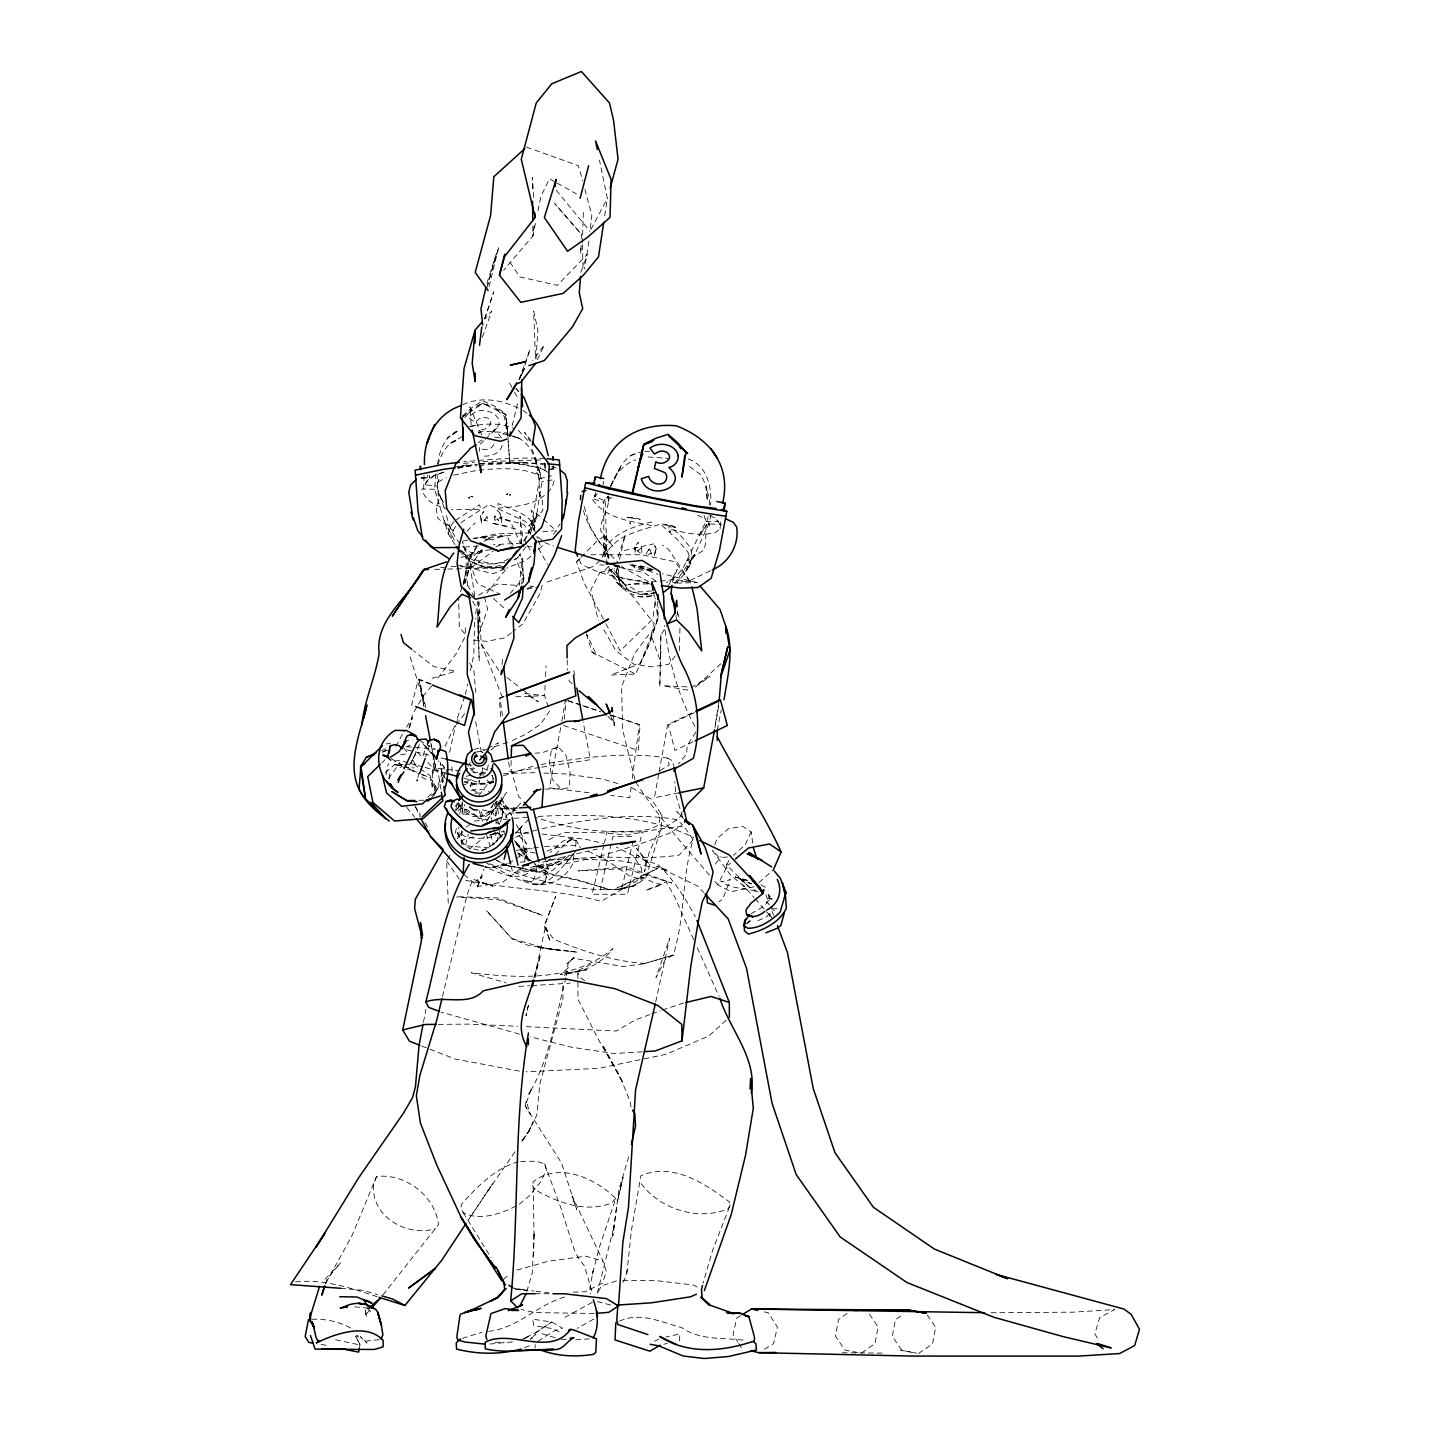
<?xml version="1.0" encoding="UTF-8"?>
<svg xmlns="http://www.w3.org/2000/svg" width="1430" height="1430" viewBox="0 0 1430 1430"><rect width="100%" height="100%" fill="white"/><g stroke="black" fill="none" stroke-linecap="round" stroke-linejoin="round"><path stroke-width="0.75" stroke-dasharray="5 3.75" d="M478.621 601.78L477.942 638.924L500.053 672.261M444.122 777.92L444.23 767.32L441.548 763.495M533.64 1256.273L534.123 1232.499L532.3 1272.825L526.901 1291.326M461.318 844.54L461.586 830.651M474.51 622.193L473.848 654.493L470.255 671.367M660.91 635.081L659.82 686.811L660.91 635.081L666.934 625.285M709.28 504.897L709.405 498.713L705.83 486.486L707.332 500.965L706.706 487.576L701.397 475.118L687.222 464.893M511.154 760.438L510.939 768.786L518.429 796.17L522.683 800.746M679.286 650.829L680.001 626.823M389.407 778.778L389.639 771.181M424.067 475.564L423.638 488.828L426.462 481.981L434.202 475.672L444.087 472.132M535.07 1348.115L535.195 1344.575M581.367 238.792L581.527 234.413L554.625 203.525L582.028 234.86M540.147 516.355L531.03 510.224L534.409 519.573L533.926 531.585L530.852 520.627L537.644 538.538M657.764 601.315L657.014 620.906L649.488 643.572L635.653 674.084L610.717 675.049L640.318 663.556L649.488 643.572L658.086 617.939L658.05 607.428M553.213 465.93L553.106 468.575L550.085 468.79M421.761 477.888L427.82 477.459L427.874 476.136M618.618 568.765L618.225 577.631L621.389 587.301L616.58 571.625L617.295 567.656M679.518 1340.822L679.858 1333.976L665.933 1336.943M545.134 685.042L544.615 695.659L548.369 707.189M545.563 676.533L546.081 665.897M583.351 212.516L582.385 242.6M465.411 632.811L465.769 626.715M535.982 358.894L537.895 330.223L533.658 311.061L535.517 358.966M437.097 473.723L438.653 503.718L439.028 499.285L436.275 507.543L437.509 517.964L453.435 531.048L444.265 520.77L455.741 543.078M523.559 582.135L522.057 558.075L519.501 554.411M477.942 638.924L480.015 611.718L475.547 619.083M433.201 768.16L433.987 756.291L435.882 751.322M463.91 814.868L464.804 804.464M502.037 664.467L502.574 658.336M519.412 585.496L522.057 558.075L523.684 579.025L522.468 583.261M536.607 867.742L535.946 874.481L532.8 880.969L552.767 870.209L569.837 854.925M674.781 583.744C685.113 574.896 694.926 562.24 690.511 547.815L681.842 536.929L669.365 525.614L668.525 528.903C684.041 532.425 700.557 537.197 716.269 532.014L720.166 528.707L721.167 518.143M564.278 719.201L566.191 700.217M524.667 861.486L526.472 843.807L516.409 824.681M588.91 241.223L584.513 269.019M590.358 228.246L591.806 215.269L584.959 189.457M432.718 773.112L431.824 780.941M429.358 745.334L425.765 756.917M626.769 1273.826L631.452 1230.229L640.89 1175.782C672.297 1161.893 704.615 1183.325 729.157 1201.718L730.194 1205.097L712.498 1250.696L703.024 1283.246M534.141 225.672L532.872 235.986L503.628 270.27M653.188 616.366L655.476 598.133M628.664 1156.852L618.886 1189.778L612.737 1236.271L614.31 1225.188L597.061 1294.168L601.404 1285.874L618.618 1280.225M631.148 787.036L629.772 797.761L610.735 795.402M632.257 778.456L639.317 724.563L610.592 714.911M616.545 1207.438L613.577 1229.639M449.556 752.448L455.562 725.457M631.863 787.751L651.705 799.37L660.499 813.152L658.944 824.77C645.591 833.172 629.415 830.919 614.4 831.438C587.158 831.456 560.256 825.825 534.57 817.03M479.765 780.53L479.032 782.442L479.032 780.44M482.768 767.946L481.767 773.29M546.296 876.965L545.241 881.774L546.296 876.965L544.615 868.975C551.033 868.618 555.233 862.844 558.826 858.143M454.901 544.598L448.233 533.873L434.559 489.275L435.775 474.277M661.018 651.49L659.838 659.695L651.025 635.081L654.1 623.641L628.02 590.411L614.328 568.604M717.199 730.265L721.274 709.924M718.897 702.166L714.857 727.066M534.016 530.709L542.006 481.66L535.875 459.03L530.995 446.643M604.729 215.751L607.339 198.43L599.474 160.142M565.958 977.745C555.591 1016.766 549.978 1059.237 528.707 1094.165L531.781 1088.051L525.096 1106.123L526.276 1100.993L530.19 1114.363L525.686 1106.713L561.525 1162.983L576.719 1209.637L572.072 1195.945L602.977 1261.063L606.374 1271.592L602.352 1283.246L585.138 1291.773L570.23 1292.237M566.28 975.653L568.211 963.034L574.109 957.421L566.941 963.874L573.537 958.261L623.212 966.537L646.253 963.48C614.06 961.782 583.333 951.236 553.714 939.224L544.312 925.996L555.662 896.431L544.312 925.996L550.121 941.494L545.634 925.889L534.695 976.297M475.582 613.845L477.638 601.44M561.847 721.399L565.458 699.753M718.682 706.241L714.982 727.62M609.126 496.907L608.125 502.842L608.697 497.229C609.573 509.831 599.224 519.054 600.94 531.424L612.737 546.028L604.121 535.857L607.947 559.291M534.069 1235.824L533.068 1181.913C558.451 1161.446 595.684 1178.266 615.776 1198.483L599.134 1248.104L592.091 1275.363L593.11 1270.93L589.839 1287.965L590.483 1293.971M708.19 516.748C703.757 527.885 707.832 539.325 703.81 550.228L686.632 561.025L694.98 554.304L675.192 582.636M603.102 484.645L603.657 481.553M463.034 585.263C466.538 571.446 468.111 556.896 462.766 543.257M479.068 470.13C498.945 468.325 520.484 466.734 539.038 475.35L536.643 472.704L539.646 478.603L531.406 524.774L529.851 530.691L523.005 542.077M658.676 774.166L654.422 797.761L679.053 792.81M659.069 772.021L667.703 724.563L693.729 712.158M688.867 567.37L708.851 523.755L710.907 515.783M520.341 543.668L521.539 537.072L521.843 547.726M560.685 727.62L549.388 787.859L589.589 792.81M359.305 1348.579L359.967 1345.058L355.748 1336.281L360.449 1345.076L334.656 1339.57M423.495 1022.057L425.943 1009.258M580.795 272.379L587.462 254.2L557.343 285.356L519.876 276.937L508.186 259.456M434.345 768.875L436.043 761.171M386.064 774.738L388.352 763.334M448.233 533.873L449.431 528.01L453.936 521.45M535.428 223.402L532.872 235.986L532.782 225.154M537.966 210.818L540.951 196.142L549.513 178.839L555.287 182.075M655.726 1001.787L669.669 938.259L655.977 977.548L665.611 959.047L673.173 955.151C685.363 917.595 681.592 877.573 693.103 839.696L683.951 826.147L659.963 828.774L628.092 835.013L595.22 832.278L562.741 832.671L545.491 841.466M465.322 694.551L467.574 684.023M417.953 777.473L419.097 772.236M528.278 1005.487L525.99 1015.908L528.492 1005.326M489.024 286.518L498.82 246.907L486.647 288.645M459.709 814.081L462.14 803.267M437.598 463.874C439.475 450.486 445.052 435.542 458.744 430.323L447.572 437.991L458.744 430.323M486.897 283.301L496.389 253.521L487.791 284.499M455.223 833.35L456.724 826.933M617.546 567.531L616.58 571.625L618.225 577.631L626.018 586.318L610.36 569.462C616.366 585.353 632.829 595.631 649.631 593.772M619.476 559.309L625.285 534.659L617.921 557.503M535.034 977.816L540.54 954.525L533.837 977.87M603.943 844.808L592.127 894.268L627.43 894.268L642.338 831.903L607.035 831.903L604.461 842.663M633.186 840.769L621.496 889.675L600.243 889.675L612.934 836.532L634.205 836.532M442.478 996.496L466.895 895.502L472.829 879.093L493.046 886.153L476.101 880.737L482.303 875.964L476.726 888.495L483.966 868.975M512.208 425.604L518.393 400.275M627.341 1269.59L625.303 1277.884L622.175 1283.514M575.307 846.506L576.129 843.2L574.788 839.481L571.106 838.177L567.889 838.892L562.598 841.394L550.425 852.405M542.167 585.281L540.04 593.665L522.808 623.927L513.03 631.506M479.765 777.062L482.5 767.91M465.626 844.773L468.307 834.387M408.926 728.299L412.644 714.303L423.369 695.909L432.95 684.434M463.106 844.737L457.35 833.029L459.012 827.005M500.428 828.381L496.568 842.395L481.964 850.975L467.753 847.579M457.85 808.915L458.887 805.144L455.777 810.542M522.736 582.135L523.863 578.131L521.128 584.012M457.815 836.872L460.192 828.917M409.481 727.763L412.591 717.306L403.85 731.749M602.173 557.414L607.017 544.598L604.103 556.788L603.567 545.098L606.785 534.409L597.704 540.504L576.487 561.74L584.083 582.886L604.926 621.889M464.875 583.583L469.272 569.051L493.457 550.836M460.514 591.734L462.444 585.549M463.088 583.494L466.931 571.124L481.66 549.746L473.848 555.43L485.95 550.657M611.111 485.789C614.614 474.474 624.374 463.535 635.689 459.942M502.127 445.32C500.089 454.275 489.275 457.1 481.267 455.848M484.752 318.819L493.797 291.827L484.609 318.729M454.722 726.136L444.122 748.051M457.546 717.717L464.625 696.66M595.702 492.689L593.682 498.713L595.988 494.851M423.083 755.737L426.319 746.299M510.796 535.589L501.966 535.928L492.564 539.95L482.607 537.305L473.777 538.216M326.094 1282.656L352.102 1235.413L376.537 1176.55C405.369 1173.011 434.952 1195.748 438.527 1224.545L382.436 1295.562M444.194 508.168L436.722 485.914L438.939 479.622L436.972 482.589L446.214 477.674M456.259 723.491L458.369 717.61M482.393 337.158L491.741 310.989L484.806 318.962M519.108 379.522L530.012 349.367L522.039 374.124M463.946 583.654L469.272 569.051M714.75 844.719L716.966 838.856L728.388 828.721L742.724 826.415L751.197 831.885L752.859 844.022M376.537 1176.55L373.748 1183.915C369.887 1216.465 407.461 1237.54 435.507 1228.638M728.764 860.377L726.851 865.382L748.82 886.779L738.434 877.144L748.516 886.385L758.526 892.427C746.406 887.065 731.695 890.121 720.845 881.13L725.278 882.113L730.444 879.003L722.776 898.952L718.843 901.883M493.779 444.23C492.17 449.628 485.038 450.629 480.516 448.519M530.244 534.212L536.947 514.174L528.921 525.704L542.828 510.456L542.578 500L538.824 492.206L539.521 496.568C539.414 473.616 537.412 439.171 508.883 435.256M640.318 663.556L658.086 617.939L653.51 592.771M672.386 581.599L677.177 569.48L668.293 585.782M419.294 744.619L413.145 758.794M325.361 1283.943L327.542 1278.492L340.555 1262.869L322.608 1281.781M437.741 464.965C441.459 454.382 446.661 441.816 459.03 439.439M607.911 564.528L603.925 550.139L603.675 502.395L605.73 497.372M689.242 563.331L690.422 560.578L685.202 572.715L689.242 563.331L688.17 552.552L676.819 538.985L660.356 524.006C640.497 531.102 614.203 534.462 605.069 556.449M528.635 1131.863L532.925 1121.871L528.635 1131.863L522.2 1140.747M395.896 746.406L402.76 733.554M525.007 540.343L534.409 519.573M493.439 803.785L487.916 812.812L490.061 811.257L492.599 805.662M610.288 486.915L621.567 465.215L610.932 485.396M564.635 975.635L568.336 967.681L560.202 974.706C580.92 973.061 599.831 965.554 612.952 948.644C573.716 981.659 519.126 978.352 471.364 972.793L506.113 982.857M537.394 359.681L544.258 345.113L532.729 360.503M751.197 831.885L744.959 845.112L733.358 855.301M611.2 485.271C617.474 472.633 622.747 456.224 638.173 452.667M519.269 379.683L524.631 368.493L519.036 379.004M704.078 515.444L705.937 521.467L684.72 564.832C680.751 572.5 673.977 578.65 666.434 582.707M522.147 1141.122L529.243 1130.451L536.786 1115.203L539.897 1083.672L563.027 998.265L562.812 981.677M446.875 770.073L435.274 793.453L444.23 767.32L438.438 760.957M754.182 886.761L731.141 891.766L717.699 884.812L727.352 865.901L730.605 863.148M464.643 637.601L456.492 653.26L435.685 681.145M608.179 566.673L605.301 570.087L599.742 572.697L590.822 589.732L598.348 620.334M410.982 762.708L415.504 754.128L410.982 762.708L412.358 760.349M590.983 229.39L607.339 198.43M730.194 1205.097L728.156 1208.779C697.804 1221.631 658.05 1208.725 639.585 1181.359M433.969 795.509L437.026 788.717L433.844 783.283M682.182 813.098L679.161 818.3L658.64 831.474L649.095 852.673L644.644 871.603L645.949 860.556L636.565 848.437L649.327 864.077L637.548 855.176L644.698 860.395L657.764 864.364C673.405 879.11 685.077 897.843 695.302 916.612M448.233 903.206L446.643 860.86L451.201 853.192M467.914 766.158L470.202 762.369M553.553 534.445L560.024 523.916M476.708 547.422L469.022 559.881L476.53 581.778L478.264 584.066L497.89 593.039M477.012 545.402L468.986 558.058L464.089 579.025L475.028 598.151M455.634 526.383L450.986 533.658L451.129 539.485M607.607 573.537L612.201 566.423M464.589 713.749L456.742 724.51M695.82 732.124L687.33 745.245L686.579 754.021L678.446 764.013M431.86 797.869L435.274 792.595L434.917 786.357L435.489 787.108M466.984 531.245L475.225 522.844M608.805 558.808L606.695 548.995L605.212 501L608.447 496.013L605.641 498.498L612.255 497.872M470.577 1216.68L492.528 1183.861L468.307 1220.094M515.05 1151.793L484.842 1195.444M547.94 492.939L552.391 486.325L554.518 479.568L542.006 481.66M487.29 820.034L491.491 813.795M457.94 811.007L461.229 808.039L467.145 809.773L479.425 817.835L477.709 817.871C489.9 824.913 524.542 765.372 486.254 821.589M549.621 711.032L540.629 724.224L525.346 734.466L511.44 740.99M715.34 864.042L721.185 856.427M498.82 803.463L508.186 790.129M521.879 1140.926L529.243 1130.451M388.352 778.689L396.789 767.088L401.133 767.284M648.827 634.616L634.741 653.278L621.567 686.758L622.711 729.926L634.92 779.565M603.925 550.139C613.452 532.675 633.311 526.919 651.168 521.914L652.295 525.614C631.059 521.432 604.282 518.536 591.895 498.355L603.675 502.395M478.907 795.598L487.487 784.123L493.386 781.03M505.433 570.034L486.826 592.95M526.061 546.725L517.749 557.611L514.3 559.72M457.225 838.874L462.784 831.67L457.332 837.14M675.318 655.852L668.722 664.217L651.973 666.845L633.973 664.217L615.99 650.829L602.763 627.967M576.129 850.743C565.494 862.469 556.467 877.466 541.738 884.187C521.968 884.848 503.914 872.032 486.718 863.255M573.645 853.835L566.119 862.916M464.911 417.685L471.954 409.177L462.802 416.72M510.152 593.539L523.863 577.416L523.684 579.025L515.837 558.504M528.725 819.14L515.408 833.279M523.72 866.223L519.394 871.192C534.856 867.581 554.089 869.154 565.511 856.284M366.545 1313.795L370.227 1309.666M693.103 839.696L679.214 855.069C628.807 862.933 573.519 846.81 527.223 873.641C513.263 880.88 497.872 871.728 484.645 866.848L489.99 867.992L506.667 864.846L532.067 848.294M555.43 854.622L566.638 842.056L570.784 839.75L576.272 840.536L578.828 844.844M493.582 844.183L502.913 834.28L492.689 845.005M461.121 842.127L463.678 839.446L475.654 836.461M615.776 1198.483L611.289 1203.113C585.764 1213.123 557.575 1202.576 535.142 1189.724L532.443 1185.542M427.802 797.225L435.131 789.843M520.824 803.052L512.905 811.364L516.856 807.521L503.825 817.71M490.991 750.178L498.462 742.849L487.076 748.659M381.864 762.816L385.01 759.741M746.728 923.673L753.27 918.918M494.834 520.359L494.905 516.105L498.695 520.431L496.657 519.054L498.587 519.054L495.12 520.073M516.981 831.777L522.361 826.165L517.892 831.062L520.127 828.756L524.721 850.993L527.759 858.304M483.841 440.69L479.3 445.016L479.711 451.38M485.36 439.242L497.461 427.695L488.756 434.523M720.917 663.717L695.141 687.258L709.763 676.39L687.044 690.1L663.27 685.739L688.76 686.954M576.487 561.74L584.209 554.769M726.208 1020.234L708.779 1036.017L665.88 1054.339L642.177 1059.29M431.431 795.706L436.007 791.63L433.129 783.694M651.794 619.923L620.227 650.972L605.909 623.73M599.849 560.703L593.271 566.548L543.883 583.118M503.414 1279.546L509.634 1274.041M462.283 416.13L471.9 407.639L482.661 400.74L494.351 406.048L505.13 413.091L507.596 433.701M530.941 556.038L526.24 560.22L506.738 568.157M538.806 549.084L545.098 543.525M758.99 882.542L773.398 869.851M747.014 923.119L749.624 920.866L748.712 921.51M385.385 772.575L394.501 764.764L402.992 764.496M597.24 493.797L594.362 496.246L605.212 501M550.55 858.804L544.83 863.613L538.252 865.776L534.391 863.488M519.322 1204.221L529.654 1195.587L540.129 1182.574L546.492 1170.294L544.562 1163.841L536.429 1161.232L520.18 1161.41M469.415 849.17L484.824 836.782M478.299 442.728L481.785 439.993M511.404 632.757L504.897 637.816L486.861 641.355L470.059 639.728M520.681 868.582L503.038 882.042L477.745 886.511L463.106 873.641M466.395 827.058L471.203 823.466M460.961 522.576L488.863 504.575L525.382 521.45L531.602 527.956L532.532 531.781M455.527 520.306L479.55 504.808L480.784 509.348L451.54 509.67M544.329 495.495C531.102 505.916 513.513 506.917 497.372 508.168L498.158 503.503C510.957 510.01 529.35 512.637 535.017 527.724M847.132 1313.455L838.534 1319.443L835.46 1336.103L844.88 1350.081L861.271 1353.191L875.017 1343.61L878.092 1326.969L868.671 1312.99M535.857 1332.599L551.551 1322.071L536.947 1331.974L521.271 1339.767M900.703 1316.118L895.448 1319.693L892.302 1336.335L901.847 1350.331L916.433 1353.084M918.507 1353.477L932.503 1343.932L935.667 1327.29L927.301 1315.046M461.282 417.971L482.75 403.457L490.383 405.727L482.679 403.725L475.421 406.781L482.75 403.457L506.166 414.789L507.614 433.29M538.127 1341.09L553.821 1331.133L562.526 1328.238L551.962 1322.107L532.568 1319.139L533.873 1325.699L553.231 1328.702L562.258 1333.761M489.364 863.72C524.649 877.234 561.668 887.923 599.617 889.657C613.738 889.442 629.504 890.604 640.855 880.594L641.695 868.618L633.133 855.551L616.33 847.096M545.742 881.005L540.576 884.276L541.738 884.187L531.799 884.223C549.156 887.476 565.672 878.807 573.126 863.148L573.913 855.426L570.82 852.941M382.579 752.234L386.189 749.981M593.79 1319.032L577.112 1328.399M592.342 1302.319L563.599 1318.031M740.49 1315.743L736.843 1317.995L733.018 1334.512L737.594 1341.698M764.442 1349.277L773.558 1343.664L777.402 1327.147L768.25 1312.794L764.049 1311.846M659.981 770.556L669.258 764.889L667.31 758.043C625.303 751.286 582.403 757.632 540.79 764.496M514.067 559.791L517.749 557.611L513.996 559.791M478.657 595.238L497.318 584.137L519.233 585.496M751 913.859C758.311 909.158 768.5 905.726 769.894 895.895L769.769 900.721L768.214 894.394L772.182 899.202L766.82 897.629L771.61 898.63M465.411 814.85L470.881 811.632M490.061 811.257L480.176 816.888L481.874 816.208L473.276 816.637L467.556 814.01L456.599 803.159L462.676 809.219M462.569 436.4L449.27 443.89L458.869 439.654M515.908 1206.062C500.428 1214.142 479.747 1221.041 463.249 1212.712L460.835 1208.565L461.425 1204.435C476.834 1186.9 495.191 1168.167 518.125 1161.875M503.235 775.847L534.32 765.819M466.984 781.62L471.972 779.046L470.166 787.751L478.603 793.561M693.639 939.599L674.37 896.217L666.201 881.845L645.556 890.515L662.34 884.598L653.885 882.9L643.143 877.287L601.118 901.347C556.878 889.102 510.546 889.692 465.697 880.29M484.091 541.344L491.008 537.984L485.163 539.879M654.493 1341.251L659.033 1339.07M710.406 570.767L689.171 580.884L671.653 582.85M694.462 712.623L668.418 725.01L674.906 750.428L693.067 741.812M577.899 978.495L577.452 970.863L593.682 963.105M524.202 1338.605L529.1 1336.353L523.219 1338.909M515.73 837.211L525.007 832.957L539.968 829.275M406.96 746.71L410.017 745.334M381.828 750.5L385.689 748.82M564.475 1297.082C536.339 1305.143 515.783 1330.186 485.646 1331.544M758.007 920.634L766.712 916.827L770.538 912.018L769.751 916.666L769.143 913.556L771.932 918.132M619.583 1321.177C639.782 1311.381 662.001 1322.446 681.913 1327.737C700.932 1340.965 724.17 1337.3 745.834 1340.482M546.957 851.154L554.393 848.062L563.331 846.775M504.79 568.961L493.1 573.716L458.44 565.011M496.031 546.689L500.071 545.098L495.96 546.403M524.649 1347.65L530.173 1345.541M504.093 696.535L499.982 698.054L502.43 715.626M503.36 696.928L499.267 698.466L500.804 717.181M462.73 404.726C480.784 396.181 501.68 399.774 518.965 408.48M558.344 747.014L551.515 749.517L549.299 763.28L552.284 779.368L561.025 788.77L569.104 787.751L570.07 772.504L565.833 754.951L558.344 747.014L541.934 752.77L535.303 753.163M649.846 1014.621L635.188 1019.983L616.312 1031.048L524.399 1026.579M651.937 1013.852L660.32 1010.778M662.412 1010.009L683.433 1003.109M482.607 537.305L497.3 535.356L501.966 535.928M508.454 558.862C492.653 568.407 472.329 564.01 460.478 550.407L476.887 560.524L494.065 564.01L504.808 562.276M507.543 742.349L491.562 747.819M631.291 886.725L636.565 884.902L645.86 877.734L661.018 828.363L662.144 816.351L660.499 813.152M462.462 1338.283L481.785 1332.367M483.269 750.607L489.489 748.516M630.63 455.509L641.069 452.077M444.194 471.989L434.559 475.153L427.874 479.89L424.603 484.77L436.722 485.914M382.65 751.93L390.765 749.266M527.259 588.409L533.497 586.425M608.626 566.548C613.935 585.156 633.669 602.584 653.599 595.38M460.943 557.486L485.664 549.656M453.525 475.153L476.923 470.381M432.039 678.249L455.616 671.296L433.433 666.487L413.431 650.614M499.982 537.126L505.308 535.571L492.421 537.769L479.247 537.412L484.806 538.198M489.721 835.209L497.837 832.921L501.966 835.764M516.909 1270.108L548.155 1261.278L585.71 1256.148L602.977 1261.063M599.742 572.697L614.793 568.479M481.374 850.403L489.757 848.062M469.916 768.84L473.598 767.821M379.236 1339.606L364.4 1341.269L360.449 1336.675L367.063 1343.092L364.4 1341.269M542.596 862.165L588.659 850.886M492.617 834.298L497.837 832.921L501.93 837.176M663.824 1344.272L667.399 1343.342M474.063 749.463L479.157 748.14L484.27 749.463M458.601 468.039L467.038 465.018L454.222 467.038M624.141 550.443L653.564 543.9M491.437 549.531L471.65 552.874C456.224 544.794 449.467 528.242 445.552 512.208M542.113 828.739C585.817 819.569 631.452 811.9 675.961 819.444L682.414 824.431L671.188 832.546L638.173 844.755L599.188 856.445L570.016 862.916L528.957 867.474M457.707 468.343L476.083 464.106M539.646 478.603L551.39 475.797M492.617 833.976L504.772 831.098M502.699 566.334C487.147 571.768 469.826 563.545 459.906 551.408M463.034 541.058L471.346 539.271M473.419 538.824L496.281 533.891L531.602 532.854M651.83 569.462C637.423 574.27 621.943 559.809 647.307 567.71M500.464 565.494L494.226 566.816L481.517 565.958L469.701 561.007L485.896 567.531L481.517 565.958M491.902 781.584L469.576 785.481L464.053 784.23M640.032 1059.737L599.081 1068.317L525.936 1071.803M527.009 589.16L538.949 586.711L530.19 586.175M478.317 432.504L484.252 431.288L504.415 432.504L512.53 435.667M592.95 849.938L597.222 849.098M469.147 426.641C484.073 423.548 500.589 422.118 514.764 428.857M471.042 426.265L478.657 424.799M512.298 1341.894L488.756 1344.164M539.611 767.499L509.974 772.039L508.526 761.207M541.72 767.177L590.393 759.705L583.172 721.882M386.118 743.922L390.515 743.26M403.707 741.258L412.501 739.918M400.668 754.79L406.924 753.842M503.199 819.622L507.507 818.979M507.382 863.756L489.525 867.778L485.431 866.705M479.819 463.57C502.288 461.819 527.009 462.069 547.726 471.4M516.212 850.367L540.183 847.043M474.42 821.088L486.969 819.354M458.512 466.538L477.406 464.303M589.392 1338.855L573.162 1340.053M655.512 592.789L644.733 594.129L657.353 592.538M440.672 567.692L447.018 566.995M479.461 464.106L523.291 462.337L549.656 465.554M542.667 531.799L553.732 530.745M520.234 862.219L528.814 861.432M514.067 818.389L529.386 816.995M463.606 463.374L474.42 462.426M483.054 461.675L540.826 459.959M478.317 546.028L461.282 547.35M651.454 590.948L639.425 591.949L623.855 583.619L610.36 569.462M311.972 1319.264C325.2 1318.692 339.697 1321.678 351.137 1328.309M593.986 1313.509L535.338 1312.579L521.003 1309.487M521.324 543.114L493.439 544.705M518.071 807.986L491.974 808.236M421.189 478.067L429.786 478.013L429.751 476.851M544.776 464.16L545.259 469.826L553.785 469.219L553.732 468.075M652.062 569.176L647.129 569.515L653.242 569.462M494.405 833.744L503.02 833.154M626.948 517.606L631.917 517.392C620.066 517.785 637.566 517.017 640.247 519.662L629.129 517.463M727.53 857.035L719.183 857.553L712.551 850.564L730.569 875.071L746.102 887.887L742.921 885.009L753.968 897.397M518.822 986.432L529.547 985.735M531.692 985.61L570.32 983.143M642.213 1051.801L614.06 1053.553L571.374 1047.189L530.065 1036.804M515.158 808.093L497.461 809.058L498.981 815.404M514.157 812.901L505.63 813.366L506.667 817.692M533.497 866.544L539.897 866.187M503.682 773.451L535.303 772.701M548.423 860.074L577.291 858.822L622.318 861.039L668.382 870.566L656.674 866.24L697.804 886.135L703.596 892.392M538.091 816.405C590.25 813.902 645.967 814.135 693.818 837.587M515.712 696.768L544.615 695.659L525.007 693.55L538.306 701.773L522.647 689.707M644.733 451.38L649.935 451.183M405.119 764.424L413.61 764.138L418.615 767.624M544.526 846.435L576.791 845.505L580.634 847.418M648.058 583.887L627.985 584.405L675.389 579.543L697.125 582.6L674.835 583.19M418.847 800.335L424.871 800.192M434.666 569.355L445.552 569.122M447.715 569.069L504.29 567.817M544.937 789.074L561.025 788.77M495.012 1342.305L504.433 1342.162M295.581 1281.852C323.645 1278.867 350.743 1287.983 377.019 1296.652M438.277 1024.363L468.325 1024.112L517.803 1026.275M637.78 596.739L649.524 596.685M705.937 521.467L718.45 521.432L714.535 517.606M590.804 554.769L641.444 554.733L674.746 561.686L690.958 582.779L668.525 549.388L662.573 545.08M651.365 569.462L641.48 569.051L629.879 564.403M535.195 1293.739L550.711 1293.757M773.594 908.658L777.044 908.676M991.097 1312.758L1073.269 1312.168L1114.703 1309.523L1099.652 1317.566L1094.88 1333.779L1099.027 1341.233M842.181 1352.762L885.51 1353.138M396.003 765.533L404.261 765.64L416.648 772.182M622.872 1280.279L656.906 1280.708L693.193 1284.98L698.77 1287.804M523.291 462.337L507.936 462.122L541.094 468.093L547.654 472.24M434.559 489.275L421.796 488.989C424.692 500.661 436.293 506.703 447.34 508.597M451.237 566.512L457.868 566.673M460.085 566.727L499.874 567.71M458.458 896.753L497.551 897.933L542.596 915.432L498.713 899.774L456.581 896.968M354.64 1306.877L367.76 1308.092M466.716 845.934L490.544 847.954M543.883 773.058L565.315 773.97L602.53 779.046L619.297 784.015M544.937 458.655L531.996 458.083A73.127 7.025 -4.1 0 0 463.695 461.836M545.295 463.678L532.371 463.106A73.127 7.043 -4.1 0 0 479.05 465.447M403.314 767.392L414.164 767.892M528.939 833.261L515.944 832.546L526.472 843.807M541.934 833.994L586.64 839.446L603.764 843.575M515.551 1289.234L527.616 1290.647M648.13 456.957L668.15 458.369M675.496 527.473L670.599 525.239L661.303 523.934L675.496 527.473L670.599 525.239L673.208 526.419M561.061 1339.195L567.102 1339.624M708.851 523.755L709.405 525.507L708.601 521.914L708.851 523.755L721.793 524.739M651.758 595.291L639.282 594.308L627.091 590.286L616.795 582.582M599.724 564.779L604.068 565.136M406.674 746.657L435.435 749.302L427.463 745.191M340.715 1288.287L362.773 1290.289L377.592 1294.633M407.246 769.09L410.714 769.429L407.782 768.446L417.399 773.648M901.847 1350.331L900.703 1350.224L915.254 1353.03M494.029 859.019L508.723 866.24L520.77 867.456M472.865 772.111L485.271 773.416L484.466 769.09M460.46 770.824L435.667 768.232L430.841 743.028M514.335 1288.644L533.801 1291.058M535.964 1291.326L548.941 1292.917M394.716 761.26L399.238 760.242L407.836 762.637M523.612 1289.788L512.852 1287.965M634.92 565.261L632.453 564.922L650.954 568.639M394.322 764.317L402.277 765.372M494.619 437.133L500.75 438.081M321.071 1344.379L329.168 1345.88M519.448 1071.106L455.187 1059.058L421.957 1046.099M506.327 525.918L491.545 523.094L516.552 529.189M535.303 853.067L530.333 852.101L516.641 843.986M648.416 583.19C625.679 577.97 601.279 576.201 581.027 563.724L578.524 558.147M527.527 546.135L531.853 547.011M537.716 864.882L548.763 868.94L544.615 868.975L545.313 871.889M619.101 567.281L644.501 572.733L658.39 583.011M406.764 749.785L413.27 751.34M415.451 751.858L445.856 759.115M467.574 764.317L471.918 765.354M482.464 809.863L492.599 812.294L495.745 817.567M697.125 582.6L662.376 573.716M555.09 1337.729L540.129 1333.118M519.358 1034.087L440.941 1012.065M597.365 1301.604L612.219 1305.411M747.479 880.219L735.252 877.037L751.286 883.972M506.917 434.738L503.002 433.683L510.832 435.971M409.981 763.227L422.869 766.838M425.014 767.427L444.373 772.826M463.713 778.224L478.764 782.407M512.798 436.543L520.645 438.831L514.55 436.472M652.116 570.713L637.726 566.512L657.943 574.306M747.193 880.558L735.252 877.037L751.626 883.812M650.328 584.155L639.139 580.473L628.199 579.668L618.85 577.005L612.398 567.764M568.246 700.915L580.544 705.044M582.6 705.723L601.065 711.925M563.635 725.528L638.191 750.428L640.05 725.01L609.269 714.678M567.513 700.45L596.239 710.084M526.526 147.093L578.399 165.719L582.671 180.841M544.759 542.685L553.553 545.885M551.533 466.269L559.005 469.094M422.047 774.595L427.588 776.74L421.403 774.22M431.163 683.88L419.044 679.143L423.602 705.205M430.43 684.273L418.329 679.554L411.643 704.919L415.701 706.492M697.518 515.193L705.526 518.768M495.227 802.623L519.769 812.347M508.723 866.24L495.745 859.913M538.86 865.4L544.615 868.064M588.32 851.261L607.553 860.86L631.452 877.144L643.143 878.985L643.143 877.287M586.407 634.169L592.074 652.098L635.653 674.084M631.506 565.243L634.759 566.924M667.31 758.043L672.297 760.671L674.209 767.749M688.188 458.959C707.385 465.626 711.872 487.183 710.656 505.201M529.118 860.163L525.686 858.286L529.422 860.413M421.653 777.044L428.66 780.923M648.594 581.724L622.819 567.424L619.762 564.171M557.217 183.147L576.487 193.908M761.01 884.812L767.696 888.674M770.52 908.104L775.006 910.821L770.752 906.316M517.624 852.691L529.601 860.252M419.634 740.275L425.89 744.208M391.177 758.579L399.774 763.995L402.438 767.159M518.75 853.531L530.173 860.699M709.441 514.907L716.216 519.251L719.987 524.363L720.166 528.707M496.281 822.143L499.696 824.395M537.573 865.686L547.762 872.532L542.667 868.689M592.074 652.098L596.739 655.298L586.693 634.116M420.277 768.786L430.269 775.739L432.414 781.692M584.691 980.676L579.561 976.976L577.452 970.863M518.232 430.287L528.939 441.709M533.497 862.415L526.276 857.142L514.514 840.536M522.933 410.356L529.386 415.111M507.007 677.623L520.913 688.348M493.457 598.473L506.327 610.199M538.127 536.911L543.096 541.237M516.445 844.218L527.438 853.799L519.179 846.328L512.172 837.086M529.565 860.056L514.728 840.733M543.454 519.322L556.681 531.209M607.947 716.376L614.543 723.115L611.2 715.483M356.356 1335.459L358.358 1337.3L356.481 1333.135M457.975 802.605C465.483 811.74 476.816 820.016 489.024 814.171L493.493 808.611L490.544 815.994L491.741 819.408M444.712 777.134L435.667 768.232L430.859 743.064M367.099 1308.128L370.96 1311.918M571.982 683.737L569.158 680.966L568.443 676.676M417.346 752.269L421.814 756.685M427.785 762.565L438.224 772.861L441.048 790.111M683.647 818.604L676.801 811.561L682.325 817.299M460.478 550.407L468.307 558.201L462.248 541.291M769.322 904.797L766.48 901.794L769.018 904.725M583.458 510.546C589.142 531.156 602.977 548.048 618.225 562.544M434.237 755.755L422.565 743.385L436.99 759.366M534.731 864.06L537.787 867.295M516.087 388.71L518.732 391.641M516.016 388.638L518.572 391.463M755.094 898.719L770.859 916.612M464.696 633.579L459.334 627.43L458.619 598.258M709.423 875.16C683.576 844.916 656.656 815.207 635.456 781.424M714.946 881.595L717.699 884.812M556.234 190.208L589.964 231.338M403.618 747.908L407.103 752.162M406.71 807.36L414.682 817.12M497.837 832.921L502.019 838.087M487.147 780.029L491.276 785.249M500.929 797.422L511.457 815.261A34.123 32.962 0 0 0 496.228 797.422M531.084 440.744L524.613 432.378L530.19 441.423M528.385 861.128L516.373 843.825M432.772 781.477L429.304 776.901L430.966 780.601M530.995 534.177L523.755 524.309L499.392 517.857L510.349 521.593L520.538 543.382M399.059 762.315L402.599 767.141M513.102 545.295L507.972 537.984L511.118 546.188M446.643 860.86L459.245 879.075M463.249 1212.712L490.919 1257.488M738.738 1343.485L742.17 1348.865M518.196 853.549L519.912 856.284M472.651 601.297L477.709 609.627L479.193 661.018L477.709 609.627M414.772 805.555L420.492 815.082M425.05 822.715L429.626 830.33M599.849 543.06L589.768 526.061L584.244 506.577M496.782 819.336L499.928 824.61M457.35 833.029L465.715 847.096M503.592 812.329L499.445 805.144L502.055 814.564M413.091 760.403L416.917 767.106M538.341 548.333L547.458 564.332M526.723 544.061L522.701 536.983L519.984 515.998L521.539 543.507M527.742 545.831L530.745 551.122M469.648 662.912L473.848 670.384L475.707 692.335M501.537 438.063L498.105 433.451L492.903 431.145C513.084 417.792 478.478 400.114 469.272 418.078L475.171 422.44L478.8 419.097A9.724 9.188 -2.2 0 1 486.164 417.542C496.639 420.42 486.79 432.468 478.8 429.25L479.122 433.648M509.58 383.061L513.567 390.354M514.568 392.178L518.536 399.471M694.962 726.333C677.731 695.552 668.686 660.267 664.467 625.5M442.978 501.787L438.42 492.975L443.389 502.734M503.163 830.741L505.201 834.87M415.701 807.503L420.349 817.263M697.304 947.715L718.968 996.299M493.672 779.082L491.974 775.275L493.475 778.867M481.016 811.632L484.52 819.497M603.567 545.098L610.556 560.864M481.713 434.881L469.773 406.728L471.257 425.872M502.359 697.286L481.195 643.697L479.014 601.833M677.159 612.38L680.197 620.263M544.562 1163.841L561.025 1208.35L574.252 1249.82L577.881 1257.31L584.423 1265.961L592.377 1292.792M610.682 715.804L614.417 725.636L613.113 715.644M538.395 540.54L540.665 546.51M765.872 894.697L768.947 902.974M772.039 911.232L773.576 915.361M410.16 656.871L425.068 705.473M479.229 810.703L482.446 821.195M486.307 833.815L490.168 846.417M682.468 816.995L675.836 794.669L674.728 781.87M484.484 597.204L487.612 609.091L478.996 633.651L477.745 625.697M511.136 866.08L512.655 872.407L548.03 870.495L545.992 862.058M425.872 707.51L419.276 679.911L424.013 706.885M490.776 834.244L493.082 844.504M675.872 615.454L676.676 619.708M475.654 721.542L481.267 751.805M493.279 783.05L492.564 776.133M631.041 1106.892L630.076 1101.404L619.691 1075.95L602.513 1044.919L623.087 1082.975L597.454 1037.751L578.006 999.195L577.917 980.569M507.918 437.383L504.307 416.488L494.405 407.586L506.166 414.789L507.668 434.613M573.788 670.599L574.538 674.978M474.706 596.042L468.986 558.058L466.824 578.131L467.914 588.159M443.282 782.085L440.422 762.637L442.782 784.141M553.785 469.219L553.535 466.609M429.786 478.013L429.536 475.404M451.88 766.891L452.255 771.253M677.516 610.878L677.874 615.132M508.168 441.227L509.831 463.266L508.025 437.973M552.927 466.073L553.106 468.575M427.642 474.957L427.82 477.459M533.783 197.447L532.407 177.463L532.496 190.476M544.83 462.927L545.259 469.826M726.601 863.684L726.923 870.209M421.224 477.459L421.26 478.603M582.439 244.78L583.136 271.003M567.192 659.963L567.388 670.241M502.574 811.954L502.574 816.459M496.085 801.569L496.085 816.673M496.085 818.818L496.085 825.289M462.23 801.569L462.23 814.51M474.778 793.275A34.123 32.962 0 0 1 483.537 793.275M455.026 806.395A34.123 32.962 0 0 1 460.263 802.248M496.228 801.158A34.123 32.962 0 0 1 508.705 813.223M457.082 809.023A28.207 27.242 0 0 1 463.32 803.428M494.995 803.428A28.207 27.242 0 0 1 506.095 817.906M479.157 751.519A7.525 7.275 -0.1 0 1 482.929 752.502M488.202 764.836A9.045 8.723 0 0 1 479.157 773.576A9.045 8.723 0 0 1 470.13 764.836M473.92 752.716A13.603 13.138 0 0 1 482.679 752.144M455.83 810.041A23.416 22.612 0 0 1 457.975 802.355M471.114 790.719A23.416 22.612 0 0 1 489.096 791.487M499.445 800.657A23.416 22.612 0 0 1 499.445 823.269M470.702 770.216A16.928 16.356 0 0 1 474.778 768.571M483.537 768.571A16.928 16.356 0 0 1 487.63 770.216M462.23 811.954A16.928 16.356 0 0 1 464.5 803.785M493.815 803.785A16.928 16.356 0 0 1 495.513 816.19M493.815 831.724A16.928 4.379 0 0 1 483.537 838.159A16.928 4.379 0 0 1 462.23 833.922M493.833 782.174A16.928 4.379 0 0 1 479.157 784.373A16.928 4.379 0 0 1 464.5 782.174M493.815 781.352A16.928 4.379 0 0 1 464.518 781.352M466.18 776.347A16.928 4.379 0 0 1 470.702 775.364M479.157 774.792A16.928 4.379 0 0 1 485.664 775.131M457.439 467.574A73.127 7.043 -4.1 0 1 476.851 465.644M656.155 548.87L654.189 556.538L655.691 549.424L654.743 545.634L656.155 548.87M365.294 1309.737L366.438 1317.405L365.294 1309.737M486.987 516.659L483.858 521.467L485.735 519.841L483.823 520.109L488.327 521.289L486.987 516.659M634.884 547.172L634.723 550.05L635.975 544.776L638.584 542.345L636.404 545.509L634.884 552.606L634.884 547.172M581.116 245.37L580.616 253.628L581.241 245.281M501.876 516.927L501.537 519.573L501.144 514.496L497.408 510.439L500.732 515.318L501.251 522.397L501.876 516.927M641.605 547.547L641.999 554.322L637.065 550.604L638.942 550.908L637.208 551.48L641.605 547.547M669.937 530.888L669.758 532.282L670.849 531.281L669.937 530.888M480.516 515.962L481.517 523.791L481.016 516.713L483.698 511.404L480.516 515.962M494.905 516.105L494.691 517.159L494.905 516.105M620.531 1188.133L617.42 1201.611L623.069 1177.14L620.531 1188.133M630.523 522.897L630.183 524.238L629.575 522.897L630.523 522.897M648.541 549.817L645.395 555.001L651.544 553.553L649.631 553.07L651.74 554.429L650.114 549.764L648.541 549.817M649.363 549.12L648.612 550.353L649.363 549.12M706.885 524.309L699.127 536.018L706.885 524.309M510.528 494.637L509.741 495.763L509.563 494.423L510.528 494.637M470.827 496.532L472.544 496.818L470.827 496.532M532.371 1337.408L530.548 1339.195L535.928 1333.94L532.371 1337.408M570.999 839.517L565.494 843.503L570.784 839.75L576.272 840.536L570.999 839.517M657.121 868.636L635.867 880.058L617.385 887.833L657.121 868.636M469.29 497.283L468.361 497.622L469.29 498.623L469.29 497.283M673.173 955.151L643.411 963.802L673.173 955.151M507.918 493.904L506.256 494.423L507.918 493.904M633.919 885.814L619.279 889.085L633.919 885.814M531.674 882.042L522.754 880.022L531.674 882.042M586.711 969.79L564.35 973.544L586.711 969.79M624.91 888.262L614.006 889.424L624.91 888.262M626.161 866.812L578.292 870.924L625.285 868.618L671.707 883.043L626.161 866.812M482.375 537.144L481.052 537.215L487.058 537.859L482.375 537.144M569.158 951.182L536.518 947.178L560.471 950.467L527.902 945.266L511.904 938.67L486.415 910.445L511.904 938.67L546.975 948.734L577.863 952.255L569.158 951.182M543.99 872.318L501.018 864.256L577.363 880.254L608.215 889.192L578.703 880.183L543.99 872.318M539.843 471.954L534.427 457.511L540.88 474.992L539.843 471.954"/><path stroke-width="1.5" d="M725.886 633.133L725.922 626.59L720.023 609.448L700.003 585.96M744.387 925.371L744.369 930.715L748.283 934.094C763.191 930.412 779.314 922.815 786.357 908.247L785.32 893.303L784.552 898.04L785.856 892.07L780.244 878.235L774.274 871.013M528.331 1044.865L528.403 1038.895M521.789 379.915L521.038 417.953L509.634 436.168L510.671 431.949M463.32 427.856L463.034 440.565L462.337 418.204M511.279 756.255L511.565 745.799L552.445 727.244L566.387 721.453L579.49 720.684L574.663 721.542L605.855 714.392L611.54 711.228L612.058 707.635L612.576 711.639M657.854 599.152L658.014 594.791L658.032 598.991M750.053 1089.017L750.607 1078.56L753.27 1108.429L745.566 1155.136L731.248 1214.41L704.347 1290.629M464.053 857.374L463.106 873.641L430.448 836.496L421.278 819.229M580.562 276.419L579.275 292.846L582.707 308.666L572.429 326.88L544.329 360.539L528.885 365.633M596.096 1313.348L608.697 1312.347L618.475 1305.983L622.872 1242.223L628.467 1207.492L635.564 1089.946L655.28 1003.967M615.83 1322.75L615.007 1339.946L649.864 1351.171L660.249 1345.201M523.273 586.157L522.379 598.187L513.245 618.243L513.888 638.298L501.161 674.674L501.519 670.599M524.095 802.266L531.156 809.88L541.899 807.45L543.454 786.339L536.876 760.849L523.219 745.245L511.565 745.799M580.437 499.624L580.759 495.388M567.031 492.778L567.352 480.909L565.118 474.152L560.524 470.363M517.571 1307.681L510.671 1300.8C519.358 1211.693 513.281 1121.477 528.457 1032.925M719.219 700.021L721.346 673.298L727.816 646.664L720.577 677.445L729.997 650.15L725.922 626.59C734.269 650.507 727.763 675.729 723.991 699.842M376.036 753.038L366.384 757.256L360.95 765.837L359.037 789.146C365.419 802.748 377.127 812.633 389.3 820.999M567.656 492.921L563.545 517.803M722.579 503.378C731.642 465.787 709.852 438.599 676.336 425.818C638.745 422.458 608.125 440.315 600.421 478.657M518.804 591.823L518.196 598.151L505.666 617.277L509.295 609.448M432.718 773.112L433.04 769.805M617.796 1306.269L616.759 1320.301L617.867 1324.555L647.897 1334.583M595.309 479.872L595.416 476.851L603.764 478.55M424.442 464.5C423.548 439.242 435.953 413.86 460.978 405.655M644.376 1051.658L655.19 1050.996L682.021 1040.825L690.708 966.948L698.126 922.404L702.309 901.651L709.745 887.476L713.105 871.943L705.062 847.168L692.853 825.325L685.185 819.73M671.957 585.317L671.099 592.753L672.261 598.491M479.515 345.202L481.767 327.023M684.738 455.33L681.913 477.173L685.935 452.702L677.713 442.764L668.132 434.309L655.744 438.295L644 444.176L632.382 491.849M784.301 912.966L780.816 925.532L776.919 928.428L765.944 932.807M390.765 760.242L387.387 757.167L390.372 745.656L395.091 744.655L399.042 745.674L402.42 748.73M390.372 747.247L390.372 745.656M534.034 553.499L535.803 540.755L532.192 535.821M555.09 186.669L556.145 179.376L544.365 217.521L567.567 251.287L587.569 237.291L610.038 217.396L611.075 179.34L595.541 140.998L597.293 149.507M603.746 222.24L598.509 256.882L583.243 275.364L563.152 293.4L520.788 302.338L499.445 275.168L504.665 254.2M532.425 445.034L535.374 425.908L524.024 397.469L521.289 394.466M565.422 504.915L566.387 498.873M361.915 724.796C364.346 700.128 375.411 677.552 379.182 653.188C374.606 619.655 409.552 596.542 423.781 569.605L446.589 561.847M530.137 573.144L528.617 581.778L523.416 587.837L504.683 599.992M533.908 551.551L535.803 540.755L534.034 563.563L528.617 581.778L531.495 567.853M724.456 509.277L725.117 503.199L716.77 501.501M595.005 483.376L585.692 482.661L578.292 522.022L575.182 550.711L577.684 556.288M723.562 509.473L721.024 509.938L726.798 511.314L719.397 550.675L711.175 578.31L698.054 587.48L680.859 588.141L661.321 585.585M683.2 811.364L687.222 804.411L703.703 787.859L714.589 729.693M785.553 893.625L785.856 892.07L784.981 894.662L782.407 883.061L785.553 893.625L780.172 912.125C771.557 920.241 760.134 928.606 747.765 928.213L744.19 925.996L744.315 922.01L749.445 914.789M359.305 1348.579L358.626 1352.083L345.667 1349.527M751.286 1092.931C757.489 1058.718 729.818 1029.529 719.862 998.319M423.083 1024.202L419.026 1045.544L415.415 1086.979L412.466 1097.775L403.51 1113.094L358.93 1177.355L315.851 1247.407L324.789 1233.447L290.522 1284.64L340.715 1288.287M419.884 1045.276L409.498 1041.237L402.688 1029.94L421.439 940.69L420.438 922.475L422.601 935.309M562.187 520.413L563.438 514.621M532.407 986.718L533.783 980.462M631.399 1144.465L635.528 1125.875L634.795 1113.362L632.507 1110.27M593.593 483.161L595.416 476.851M723.294 509.491L725.117 503.199M632.453 494.208L643.732 444.641L653.939 440.19M485.914 287.555L480.981 308.826L482.661 325.057M438.885 1011.278L428.589 1007.31L425.836 1001.894C437.83 955.383 444.39 906.37 469.183 864.346M441.959 998.605L436.865 1019.662L419.848 1075.449L416.344 1095.702L420.438 1123.104L436.704 1164.896L461.229 1217.466L473.455 1237.969L495.638 1268.178L490.526 1261.332M702.505 1285.409L701.451 1289.717L702.202 1297.832L709.423 1305.197L700.897 1297.046L710.871 1305.501L733.483 1313.509L726.44 1312.204L734.591 1313.491M436.561 759.062L437.491 755.344M388.978 753.02L389.782 749.928M363.452 718.825L366.545 706.921M504.129 859.198L507.346 846.757M580.08 198.287L588.624 165.809M610.163 188.117L618.064 159.213L613.559 120.334L609.484 102.978L581.402 71.5L551.783 83.798L536.25 102.96L521.271 159.248L535.16 217.414L504.54 256.649L499.445 275.168M465.554 761.296L467.378 754.718L472.365 749.91M521.593 586.139L518.196 598.151L521.235 587.516M533.229 979.997C528.153 1002.055 513.227 1024.506 526.901 1046.688M463.713 529.189L459.048 545.366L457.082 563.581L461.157 586.389L475.386 599.188L499.856 593.951M324.628 1285.749L321.786 1295.187L324.664 1286.839M382.382 745.691L360.449 767.481L365.508 798.762L385.689 818.55L370.888 802.212M417.006 780.869L417.328 779.851M642.749 453.525L637.977 468.253L643.732 444.641L652.044 441.727M367.063 704.936C359.985 734.323 342.539 772.307 365.508 798.762L361.558 770.234M319.605 1286.285L310.006 1317.245L310.382 1321.338L314.117 1327.773L313.438 1325.753L315.833 1336.621L317.192 1340.017L319.551 1341.018M419.598 773.63L425.157 758.544M561.65 535.66L554.304 555.68L518.786 622.622L512.566 616.419M398.183 782.335L400.901 774.989L398.041 780.011L403.921 771.95M388.191 755.683L387.387 757.167M429.322 437.383L426.801 443.675L434.559 424.442M438.76 751.662L440.69 746.835L439.171 741.33L434.148 739.274L429.25 740.293L427.302 744.297M404.118 768.768L416.523 742.688L420.188 739.435L426.122 739.078L428.643 742.349M773.398 869.851L781.102 851.94C763.066 811.775 737.344 775.703 717.27 736.772M519.948 1305.769L526.294 1293.381M444.176 790.683C448.68 778.635 448.716 764.031 445.838 751.59L440.887 749.767L437.544 750.804M516.802 382.775L506.756 399.757L516.194 384.456M443.246 850.099L415.344 899.166L414.611 908.497L422.386 938.044M673.78 771.217L676.122 767.624M466.037 1223.49L441.673 1260.348L404.905 1305.465L379.057 1297.35M453.739 552.981C437.92 573.394 440.297 602.423 437.097 627.073L450.289 606.713L461.979 594.308L470.613 597.972M535.678 363.309L520.77 382.239L516.498 383.955M510.492 558.951L502.27 569.14L523.434 544.49M513.245 555.555L517.356 550.461M523.273 805.555L537.34 789.771L534.32 791.505M482.017 322.161L475.082 330.133L464.071 368.44L460.424 417.989L474.796 435.667L500.5 441.334L506.899 439.028M479.711 759.991L487.737 750.822L494.583 732.071L508.901 712.944L503.682 666.684M371.46 1308.289L379.754 1298.815L369.083 1308.271L379.754 1298.815M381.041 1339.088L382.882 1334.905L381.399 1325.342L377.681 1312.114L375.697 1309.29L371.067 1307.145L374.106 1308.593C364.686 1301.836 352.978 1301.908 343.021 1307.395L347.186 1306.555M684.452 822.196L686.489 819.962L674.209 767.749M593.075 1337.944C599.528 1327.344 597.722 1311.203 593.253 1299.763M469.576 449.556L455.562 464.178L445.213 490.758L446.786 508.973L470.649 540.755L497.443 550.586L479.962 542.971M416.47 479.193L410.535 485.11L408.766 492.152L412.305 513.763M380.291 764.353L367.707 776.615L372.962 802.516L394.555 821.017L423.03 818.693L442.8 800.889L441.387 792.256M422.1 817.03L444.927 795.295M524.881 148.577L493.815 176.748L490.633 215.322L475.225 272.397L488.095 290.63M426.873 799.799L422.315 803.875L401.687 806.341L386.547 792.899L382.328 775.167M735.485 859.001L748.516 847.972L769.608 843.986L781.102 851.94M500.911 827.005L509.938 819.658L501.215 827.38L470.631 830.973M766.73 910.159C778.367 904.153 783.086 891.14 777.241 879.361M663.824 592.127L671.653 586.139M508.097 823.019L498.23 829.632L488.345 832.51M427.23 801.247L431.646 798.315M765.068 911.232C760.027 915.361 752.555 919.025 746.567 914.467L746.013 909.838L751.108 903.152L762.297 893.965L763.763 889.764L762.887 893.768L749.552 875.518L760.331 888.066L752.305 880.29M469.666 448.752L476.119 444.676M360.95 765.837L364.561 763.566M510.671 1300.8L521.879 1293.739L535.195 1293.739M742.331 1314.617L751.447 1309.004L908.443 1310.059L926.104 1313.294L908.443 1310.059M585.782 632.185L608.465 619.065L575.307 637.887L566.924 645.574L567.156 657.907M460.514 1338.945L456.259 1342.788L456.545 1349.116C477.549 1354.371 499.982 1354.764 520.949 1349.044M526.365 755.558L530.101 753.538M525.829 756.023L530.888 753.431L491.902 761.69M390.497 757.203L399.131 751.572L405.977 740.937L402.062 748.051L406.817 736.146L411.054 734.394L415.969 736.11L418.615 740.222M712.337 569.837C728.853 563.045 739.542 544.651 736.611 526.919L733.358 522.361L725.582 518.732M695.731 711.193L719.755 699.753M696.464 711.657L720.488 700.217L727.352 725.528L695.087 740.847M516.784 1307.61L522.611 1304.857L508.365 1310.684M430.144 798.637L426.73 800.21L440.601 795.902M457.511 798.977L452.559 801.193L451.004 806.574C457.207 817.388 468.897 825.771 481.553 826.415L492.224 821.213L482.875 825.235M320.284 1341.09L316.227 1342.895C335.46 1333.779 366.205 1322.518 383.115 1340.339L383.133 1346.828L374.374 1349.473L321.786 1349.205M696.392 1294.186L690.44 1296.849L651.472 1302.802L616.58 1305.125M501.769 817.334L483.054 825.217M468.039 1311.668L496.961 1297.94L505.791 1288.68L496.961 1297.94L491.116 1300.817L498.552 1296.921L504.701 1289.288L503.878 1282.621L496.049 1267.016M540.898 789.163L533.622 791.88M467.878 1311.757L481.141 1308.379L470.72 1310.613M506.131 695.767L569.694 672.136M507.471 695.409L568.979 672.547M447 801.694L453.274 800.568M501.322 723.419L575.825 695.856L573.537 675.157M608.751 790.879L678.267 766.891L693.336 758.347C701.63 727.691 697.983 693.014 682.414 665.111C670.026 638.298 663.967 609.109 651.615 582.278L653.135 590.662M468.307 1311.417L460.871 1314.009L459.924 1315.564L456.885 1336.478L457.582 1339.928L464.875 1342.019L484.663 1344.111M608.519 790.951L642.606 779.886M366.384 757.256L374.517 754.593M582.064 491.634L586.086 490.419M596.953 794.258L590.644 796.188L596.65 794.454M607.446 791.058L617.939 787.841L603.335 794.419L541.899 807.45M512.655 547.172L497.533 550.943L523.023 546.26L541.72 527.152L547.744 508.955L549.245 464.196L532.389 442.424M402.688 1029.94L425.407 1024.47L436.132 1024.381M685.56 1002.591L711.068 996.442L729.318 1002.43L729.372 1017.374M459.173 547.493L433.201 547.654L422.637 538.913L417.989 510.617L415.504 475.171L443.121 469.415A73.127 7.043 -4.1 0 1 455.258 467.825M498.856 827.416L492.707 828.703L501.215 827.38L497.783 828.077M679.053 792.81L703.703 787.859M620.745 844.397L635.724 841.394L585.889 848.222L552.427 855.891L522.308 865.722L528.671 865.061M347.436 1306.502L340.108 1307.95L347.061 1307.074M599.671 484.806L597.901 485.145L652.652 497.658L696.053 505.988L716.376 508.508M537.912 541.899L552.749 539.182L561.597 529.064L562.151 500.411L559.291 459.942L547.082 458.744M570.123 1338.212L573.931 1337.622C566.745 1340.893 562.991 1350.778 553.517 1349.491C531.102 1349.008 506.953 1353.906 485.253 1348.812L485.199 1342.287C510.331 1328.542 550.478 1357.624 570.659 1329.203L568.765 1330.311L571.088 1329.453L575.289 1330.526L596.471 1338.82L595.774 1352.28L593.718 1354.299C575.396 1357.267 556.359 1356.266 538.967 1349.402M310.221 1319.515L308.451 1319.765L305.18 1336.514L308.898 1342.484L312.956 1343.128M425.836 1001.894C444.14 994.976 468.897 1006.881 483.161 990.847L522.629 981.784L565.458 978.978L615.061 988.738L658.229 1005.665L681.788 1024.381L682.021 1040.825M427.999 569.122L423.781 569.605L392.41 615.901L423.781 569.605L428.142 569.498M606.088 564.117L642.106 560.417L659.82 571.553L663.735 596.918L664.307 618.904M519.591 807.861L530.637 807.235M516.302 812.794L526.955 812.204L538.86 861.879M511.797 1310.488L518.607 1310.434L505.237 1308.593L490.955 1313.598L485.825 1335.96L486.897 1339.57M518.339 1350.456L553.517 1349.491L526.687 1350.331M414.825 800.443L406.781 800.657L392.052 791.684L406.781 800.657L416.952 801.676M750.571 1350.76L758.973 1352.655L775.9 1352.44M336.926 1349.134L345.667 1349.134L315.101 1349.116L310.417 1335.423M552.927 1293.757L564.01 1293.757L606.409 1298.601L618.475 1305.983M909.462 1310.148L852.28 1309.88L856.373 1310.649M984.519 1312.704L751.447 1309.004M477.495 809.934L473.741 809.88L469.487 807.003M339.75 1296.724L356.821 1296.974L372.068 1303.284L366.42 1300.21M758.973 1352.655L912.054 1356.069L1078.345 1356.105L1119.654 1353.549L1134.687 1345.505L1139.478 1329.292L1131.184 1314.385L1123.944 1309.058L996.227 1274.416L1007.65 1278.724L934.38 1249.069L873.408 1207.277L834.995 1152.759L813.223 1088.48L787.465 952.577L777.437 925.711M650.114 1344.289L658.765 1345.827L683.236 1356.033L704.364 1358.5L728.478 1356.534L756.399 1350.027L755.916 1343.628L753.36 1341.823M614.9 566.048L619.244 566.423L557.396 547.332M733.733 1313.544L727.37 1312.972L740.4 1313.348L748.963 1316.869L754.522 1337.408L754.271 1340.965C723.92 1351.475 687.955 1354.943 659.766 1336.442L676.336 1344.54M547.44 463.767L559.648 464.965M726.798 511.314L696.285 506.524M725.797 516.266L695.284 511.475A73.109 2.592 11.3 0 1 607.768 493.725M387.155 756.917L383.133 755.272L385.564 755.612M681.931 507.882L686.203 508.848M753.538 1309.469L757.739 1310.416M445.856 759.115L467.574 764.317M608.93 488.792L585.692 482.661M607.929 493.743L584.709 487.612M473.133 863.488L483.376 866.169M446.518 773.416L457.26 776.419M715.232 905.19L707.493 903.045L706.545 893.929M381.828 1295.866L392.41 1298.958L404.905 1305.465M383.133 755.272L388.835 756.971M1097.346 1343.467L1111.164 1347.936L1063.759 1336.782L993.814 1317.245L906.924 1282.513L840.143 1236.932L796.17 1174.531L772.039 1103.174L746.496 968.164L728.227 918.972L705.044 893.947M416.917 739.239L419.634 740.275M459.405 694.891L471.525 699.627L474.42 714.964M432.45 685.077L470.81 700.039L464.5 725.457L415.701 706.492M699.645 840.429L728.853 854.639L762.905 891.498M415.236 735.181L406.746 730.569L395.234 730.337C370.495 744.476 375.196 778.814 398.112 792.452L392.16 787.805L390.229 784.23M508.991 1285.338L512.548 1287.554M454.204 801.837L451.147 799.871L446.017 801.372L444.265 806.431L448.341 813.17L462.015 827.291M449.145 558.862L430.555 546.528L425.425 540.165M771.646 866.884L748.855 852.459L755.505 857.285M529.386 415.111C540.987 425.139 544.705 441.459 548.244 455.723M1096.917 1344.003L1103.156 1348.687M411.769 649.292L403.439 642.66L400.972 634.437M579.061 690.708L595.327 704.347M668.668 435.918L687.651 453.56L677.945 443.747M460.764 825.414L448.359 813.259L446.214 808.361M487.219 751.108L490.955 754.718L492.76 761.296M597.311 705.383L588.284 696.535L606.427 714.857M446.214 778.617L452.255 784.534L449.199 779.725M430.448 836.496L442.817 849.009M685.077 820.159L689.206 824.467L685.167 819.98M448.949 813.831L455.652 820.963M416.13 818.764L429.215 833.565M386.565 781.12L391.695 787.072M422.851 537.001L417.721 530.637L413.342 517.678M755.541 856.713L757.578 859.287M464.071 589.16L469.308 596.203M487.97 1257.9L477.727 1244.207L461.229 1217.466L501.858 1280.923M456.152 546.296L459.906 551.408M710.835 448.466L717.502 458.619L712.533 451.004M363.738 1299.834L368.011 1306.573M390.193 783.98L392.982 788.609L390.748 784.23M450.396 781.817L460.406 798.494M678.91 445.409L680.859 448.716M498.105 1270.823L505.094 1285.141L503.878 1282.621M609.538 711.657L606.213 704.025L609.931 713.838M696.928 920.384L729.318 1002.43M671.832 598.598L674.871 606.481M753.413 848.062L756.273 856.624M671.224 593.593L675.461 607.303M380.648 1322.714L377.681 1312.114L381.399 1325.342M411.036 511.94L413.145 519.93M510.814 834.959L518.071 865.186M506.577 847.078L510.635 863.97M533.372 809.237L545.491 859.931M691.905 586.8L697.089 608.894L701.755 650.918L688.384 631.595L676.569 619.923L667.935 623.641L674.37 614.006L676.622 600.243L677.159 606.624M472.15 430.126L481.07 472.579L480.659 466.216M582.761 719.773L576.791 688.08M472.079 750.822L468.468 732.071L474.134 712.944L473.151 693.818L467.27 674.692L467.503 638.298L472.633 618.243L468.343 592.181M425.604 715.715L430.43 740.919M673.87 604.819L675.478 613.327M443.926 786.393L445.195 795.044M503.324 722.204L508.24 759.044M432.003 782.8L432.361 786.518M553.124 459.262L552.874 456.653L553.088 460.335M420.617 468.665L420.366 466.055L420.563 469.719M415.504 475.171L415.129 470.148L442.746 464.41A73.127 7.025 -4.1 0 1 459.28 462.319M534.856 212.981L535.16 217.414M597.114 1311.578L597.4 1316.762M521.467 387.619L522.522 406.764M532.586 201.308L532.747 220.828M717.199 730.265L717.234 740.329M475.1 343.003L475.082 330.133L472.204 363.399L475.171 381.596L475.153 373.016M493.725 763.191A22.719 21.933 0 0 1 495.227 795.527A22.719 21.933 0 0 1 461.747 794.115A22.719 21.933 0 0 1 466.18 762.029M491.134 768.464A16.928 16.356 0 0 1 491.134 791.594A16.928 16.356 0 0 1 467.199 791.594A16.928 16.356 0 0 1 467.199 768.464M513.281 829.686A34.123 32.962 0 0 1 475.832 862.505A34.123 32.962 0 0 1 445.695 823.305M512.119 817.424A34.123 32.962 0 0 1 476.887 858.84A34.123 32.962 0 0 1 447.662 813.277M458.458 799.763A34.123 32.962 0 0 1 462.104 797.422M507.06 821.964A28.207 27.242 0 0 1 477.012 853.12A28.207 27.242 0 0 1 452.22 817.906M485.682 755.165A7.525 7.275 -0.1 0 1 482.929 765.086A7.525 7.275 -0.1 0 1 472.651 762.422A7.525 7.275 -0.1 0 1 475.404 752.502M474.635 757.274A9.045 8.723 0 0 1 477.602 756.238M480.712 756.238A9.045 8.723 0 0 1 486.093 759.241M501.876 784.373A22.719 21.933 0 0 1 479.157 806.306A22.719 21.933 0 0 1 456.456 784.373M457.225 778.689A22.719 21.933 0 0 1 459.495 773.398M492.76 764.836A13.603 13.138 0 0 1 476.494 777.723A13.603 13.138 0 0 1 466.609 759.777M483.483 756.381A5.005 4.826 -0.1 0 1 481.66 762.976A5.005 4.826 -0.1 0 1 474.832 761.207A5.005 4.826 -0.1 0 1 476.655 754.611M490.865 831.545A23.416 22.612 0 0 1 458.887 823.269M458.887 800.657A23.416 22.612 0 0 1 462.605 795.974M696.481 506.577A73.109 2.592 11.3 0 1 608.715 488.756M310.382 1313.115L310.382 1321.338L310.382 1313.115M678.088 455.705C678.696 461.39 674.37 466.555 668.793 467.431C691.512 486.629 647.808 503.074 641.337 478.693L648.72 476.369C650.185 485.253 666.219 487.505 666.684 477.155A6.256 6.113 -12.7 0 0 664.753 472.544L654.368 468.45L655.852 461.747C662.769 466.967 675.514 457.832 666.38 452.077A9.724 9.492 -12.2 0 0 658.855 451.648L654.404 454.007L650.024 448.073C658.694 441.298 675.782 443.675 678.088 455.705M745.101 921.313L744.19 925.996L745.548 919.186L745.101 921.313M437.955 753.485L436.257 759.133L438.831 750.589L437.955 753.485M435.364 1268.41L408.819 1287.894L435.364 1268.41M464.804 1312.543L473.437 1309.648L464.804 1312.543M524.292 361.987L510.456 365.151L524.292 361.987M472.49 1310.202L468.075 1310.899L477.048 1309.63L472.49 1310.202M735.842 1312.99L731.338 1313.133L740.4 1313.348L735.842 1312.99M363.685 1304.071L358.751 1303.356L363.685 1304.071M413.86 735.342L410.428 734.734L415.969 736.11L413.86 735.342M748.14 1316.101L744.816 1315.403L748.963 1316.869L748.14 1316.101M752.824 916.719L746.567 914.467L752.824 916.719M756.72 857.589L747.211 853.799L762.279 860.556L756.72 857.589M435.274 739.864L434.148 739.274L438.599 741.866L435.274 739.864M695.57 831.885L692.853 825.325L701.093 854.103L695.57 831.885M314.117 1327.773L312.187 1322.053L314.117 1327.773"/></g></svg>
